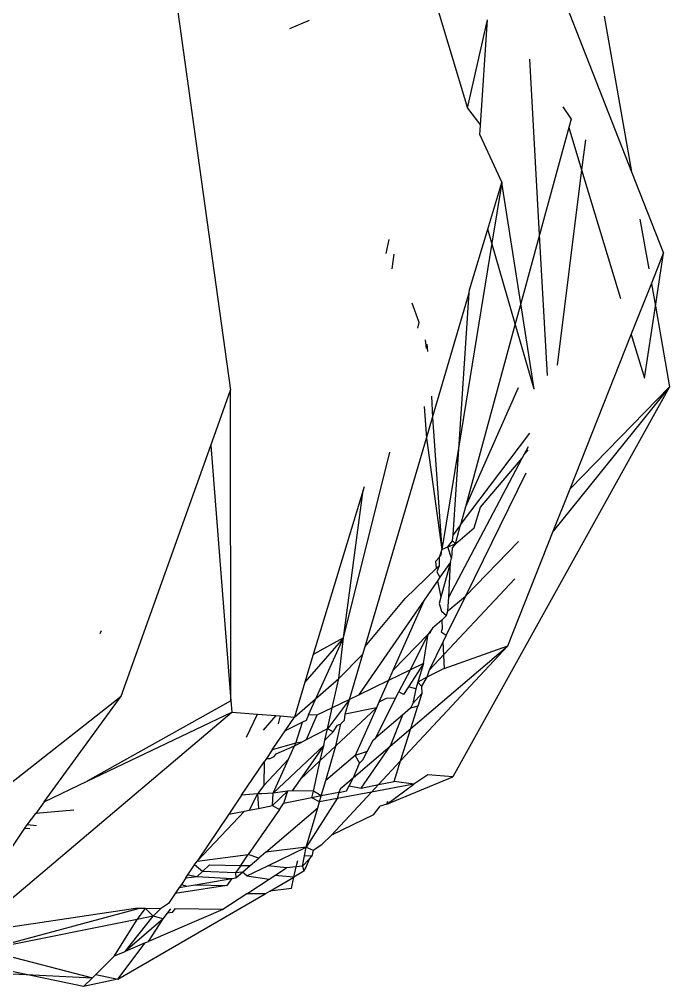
# Model space of a CAD drawing. Header units: millimetres. Extents: x 0 to 460473, y -68369 to 85219.
# Drawn here: x 224950.74 to 224956.23, y -36695.7 to -36687.52 of the extents above; entities that cross this region are included whole.
import ezdxf

# ---------------------------------------------------------------- set-up
doc = ezdxf.new("R2010")
doc.units = ezdxf.units.MM
doc.header["$LTSCALE"] = 50
doc.layers.add('ha', color=8, linetype='Continuous')

# ---------------------------------------------------------------- blocks, each defined once
blk = doc.blocks.new('12312')
for p, q in [((250578.89, -37195.7595), (250580.6973, -37200.3735)), ((250576.8358, -37198.8011), (250577.3106, -37202.2179)), ((250579.0677, -37199.021), (250579.3119, -37199.8365)), ((250579.3119, -37199.8365), (250579.4803, -37199.0904)), ((250579.4209, -37199.9784), (250579.4803, -37199.0904)), ((250580.4649, -37199.0593), (250580.6973, -37200.3735)), ((250577.9737, -37199.0966), (250577.8073, -37199.1649)), ((250579.9198, -37200.9067), (250579.8379, -37199.4234)), ((250580.1153, -37199.8259), (250580.1862, -37199.9288)), ((250579.3119, -37199.8365), (250579.4209, -37199.9784)), ((250579.4153, -37200.0617), (250579.4209, -37199.9784)), ((250580.1862, -37199.9288), (250580.1673, -37199.9983)), ((250579.4153, -37200.0617), (250579.6002, -37200.4645)), ((250580.1673, -37199.9983), (250579.9198, -37200.9067)), ((250580.1673, -37199.9983), (250580.275, -37200.356)), ((250580.3066, -37200.1034), (250580.275, -37200.356)), ((250580.275, -37200.356), (250580.0692, -37202.0067)), ((250580.275, -37200.356), (250580.603, -37201.4442)), ((250580.6973, -37200.3735), (250580.9666, -37201.0611)), ((250579.482, -37200.8576), (250579.6002, -37200.4645)), ((250579.6002, -37200.4645), (250579.5168, -37200.9771)), ((250579.7616, -37201.4875), (250579.6002, -37200.4645)), ((250580.7679, -37200.7727), (250580.8421, -37201.1923)), ((250579.3277, -37201.3707), (250579.482, -37200.8576)), ((250579.5168, -37200.9771), (250579.482, -37200.8576)), ((250578.6485, -37200.9461), (250578.6215, -37201.0639)), ((250579.9198, -37200.9067), (250579.7616, -37201.4875)), ((250579.9855, -37202.0949), (250579.9198, -37200.9067)), ((250579.5168, -37200.9771), (250579.2404, -37202.6758)), ((250579.715, -37201.6585), (250579.5168, -37200.9771)), ((250578.6766, -37201.1925), (250578.6931, -37201.0683)), ((250580.8644, -37201.3188), (250580.9666, -37201.0611)), ((250580.8982, -37201.51), (250580.9666, -37201.0611)), ((250579.326, -37201.397), (250579.3277, -37201.3707)), ((250580.6944, -37201.7477), (250580.8644, -37201.3188)), ((250580.8644, -37201.3188), (250580.8982, -37201.51)), ((250579.0167, -37202.4488), (250579.326, -37201.397)), ((250579.2404, -37202.6758), (250579.326, -37201.397)), ((250578.9037, -37201.6455), (250578.8447, -37201.4839)), ((250579.7616, -37201.4875), (250579.715, -37201.6585)), ((250579.8757, -37202.2105), (250579.7616, -37201.4875)), ((250580.8057, -37202.1172), (250580.8982, -37201.51)), ((250580.8982, -37201.51), (250581.0183, -37202.1889)), ((250578.8923, -37201.6956), (250578.9037, -37201.6455)), ((250579.715, -37201.6585), (250579.294, -37203.2043)), ((250579.8757, -37202.2105), (250579.715, -37201.6585)), ((250580.1776, -37203.0513), (250580.6944, -37201.7477)), ((250580.6944, -37201.7477), (250580.8057, -37202.1172)), ((250578.9655, -37201.8663), (250578.9573, -37201.7925)), ((250578.9764, -37201.8917), (250578.971, -37201.83)), ((250581.0183, -37202.1889), (250579.1883, -37205.4844)), ((250581.0183, -37202.1889), (250580.0357, -37203.4091)), ((250580.1776, -37203.0513), (250581.0183, -37202.1889)), ((250577.1434, -37202.6855), (250577.3106, -37202.2179)), ((250577.3142, -37204.8416), (250577.3106, -37202.2179)), ((250579.0084, -37202.2691), (250579.0167, -37202.4488)), ((250579.7401, -37202.1976), (250579.294, -37203.2043)), ((250578.9445, -37202.3549), (250578.9651, -37202.624)), ((250578.9651, -37202.624), (250579.0167, -37202.4488)), ((250579.0167, -37202.4488), (250579.0959, -37203.5639)), ((250579.2527, -37203.356), (250579.8374, -37202.5807)), ((250576.3864, -37204.8032), (250577.1434, -37202.6855)), ((250577.1434, -37202.6855), (250577.3142, -37204.8416)), ((250578.4475, -37204.384), (250578.9651, -37202.624)), ((250578.9651, -37202.624), (250579.0959, -37203.5639)), ((250579.2404, -37202.6758), (250579.0959, -37203.5639)), ((250579.1899, -37203.4393), (250579.2404, -37202.6758)), ((250578.2646, -37204.3092), (250578.6563, -37202.7417)), ((250579.7732, -37202.7941), (250579.7905, -37202.7613)), ((250579.7905, -37202.7613), (250579.8256, -37202.6948)), ((250579.7905, -37202.7613), (250579.8228, -37202.7223)), ((250579.1541, -37203.9658), (250579.7732, -37202.7941)), ((250579.4221, -37203.2064), (250579.7732, -37202.7941)), ((250579.8026, -37202.9184), (250579.2945, -37203.9571)), ((250578.4293, -37203.0637), (250578.009, -37204.4524)), ((250578.2646, -37204.3092), (250578.4293, -37203.0637)), ((250578.4381, -37203.0344), (250578.4293, -37203.0637)), ((250580.0357, -37203.4091), (250580.1776, -37203.0513)), ((250579.294, -37203.2043), (250579.2527, -37203.356)), ((250579.3667, -37203.3822), (250579.4221, -37203.2064)), ((250579.2527, -37203.356), (250579.1899, -37203.4393)), ((250579.2093, -37203.5153), (250579.2527, -37203.356)), ((250579.2093, -37203.5153), (250579.3667, -37203.3822)), ((250579.6519, -37204.3772), (250580.0357, -37203.4091)), ((250579.1443, -37203.5421), (250579.1858, -37203.492)), ((250579.1858, -37203.492), (250579.1899, -37203.4393)), ((250579.1858, -37203.492), (250579.2093, -37203.5153)), ((250579.2945, -37203.9571), (250579.7428, -37203.4973)), ((250579.0959, -37203.5639), (250579.0708, -37203.6309)), ((250579.0884, -37203.6096), (250579.0959, -37203.5639)), ((250579.0959, -37203.5639), (250579.1443, -37203.5421)), ((250579.1443, -37203.5421), (250579.2093, -37203.5153)), ((250579.1761, -37203.6373), (250579.1443, -37203.5421)), ((250579.1819, -37203.5508), (250579.1761, -37203.6373)), ((250579.2093, -37203.5153), (250579.1819, -37203.5508)), ((250579.0445, -37203.6627), (250579.0708, -37203.6309)), ((250579.0491, -37203.7224), (250579.0445, -37203.6627)), ((250579.0708, -37203.6309), (250579.0884, -37203.6096)), ((250579.0708, -37203.6309), (250579.0734, -37203.7021)), ((250579.1667, -37203.6716), (250579.1761, -37203.6373)), ((250578.7839, -37203.9775), (250579.0491, -37203.7224)), ((250579.0491, -37203.7224), (250579.0734, -37203.7021)), ((250579.0734, -37203.7021), (250579.0513, -37203.7519)), ((250579.1667, -37203.6716), (250579.0785, -37203.7992)), ((250579.1667, -37203.6716), (250579.0862, -37203.9672)), ((250579.1541, -37203.9658), (250579.1667, -37203.6716)), ((250579.0573, -37203.8299), (250578.9444, -37203.9933)), ((250579.7101, -37203.8134), (250578.9878, -37204.5842)), ((250579.0513, -37203.7519), (250579.0785, -37203.7992)), ((250579.0785, -37203.7992), (250579.0573, -37203.8299)), ((250579.0573, -37203.8299), (250579.0862, -37203.9672)), ((250578.9444, -37203.9933), (250578.3913, -37204.7935)), ((250578.4475, -37204.384), (250578.7839, -37203.9775)), ((250578.9444, -37203.9933), (250578.6819, -37204.5856)), ((250579.0862, -37203.9672), (250579.0718, -37204.02)), ((250579.2945, -37203.9571), (250579.1325, -37204.2884)), ((250579.1464, -37204.0813), (250579.2945, -37203.9571)), ((250579.1464, -37204.0813), (250579.1541, -37203.9658)), ((250579.0718, -37204.02), (250579.0916, -37204.0841)), ((250579.0916, -37204.0841), (250579.1334, -37204.1224)), ((250579.1334, -37204.1224), (250579.0951, -37204.1617)), ((250579.1334, -37204.1224), (250579.1464, -37204.0813)), ((250579.0148, -37204.2294), (250578.9793, -37204.2805)), ((250578.9978, -37204.2615), (250579.0148, -37204.2294)), ((250579.0951, -37204.1617), (250579.0148, -37204.2294)), ((250579.0984, -37204.2334), (250579.0901, -37204.2596)), ((250579.0951, -37204.1617), (250579.0984, -37204.2334)), ((250576.2193, -37204.2524), (250576.2066, -37204.2759)), ((250578.2646, -37204.3092), (250577.9388, -37204.6843)), ((250577.9702, -37204.9607), (250578.2646, -37204.3092)), ((250578.2646, -37204.3092), (250578.009, -37204.4524)), ((250578.2249, -37204.6529), (250578.2646, -37204.3092)), ((250578.6819, -37204.5856), (250578.9793, -37204.2805)), ((250578.8295, -37204.58), (250578.9793, -37204.2805)), ((250578.9392, -37204.5265), (250578.9793, -37204.2805)), ((250578.9793, -37204.2805), (250578.9978, -37204.2615)), ((250579.0901, -37204.2596), (250579.1325, -37204.2884)), ((250579.1325, -37204.2884), (250579.1036, -37204.3474)), ((250578.4284, -37204.4489), (250578.4475, -37204.384)), ((250578.7463, -37205.3504), (250579.6519, -37204.3772)), ((250578.8326, -37205.0766), (250579.6519, -37204.3772)), ((250579.1036, -37204.3474), (250578.9878, -37204.5842)), ((250579.1036, -37204.3474), (250579.1137, -37204.5685)), ((250579.1137, -37204.5685), (250579.6519, -37204.3772)), ((250578.009, -37204.4524), (250577.9388, -37204.6843)), ((250578.2249, -37204.6529), (250578.4284, -37204.4489)), ((250578.3163, -37204.83), (250578.4284, -37204.4489)), ((250578.9392, -37204.5265), (250578.8127, -37204.7248)), ((250578.9392, -37204.5265), (250578.8295, -37204.58)), ((250578.9392, -37204.5265), (250578.8909, -37204.6842)), ((250578.8295, -37204.58), (250578.6444, -37204.6702)), ((250578.6819, -37204.5856), (250578.6444, -37204.6702)), ((250578.7304, -37204.7675), (250578.8295, -37204.58)), ((250578.9691, -37204.6436), (250578.8909, -37204.6842)), ((250578.9691, -37204.6436), (250578.9222, -37204.7183)), ((250579.1137, -37204.5685), (250578.9691, -37204.6436)), ((250578.9878, -37204.5842), (250578.9691, -37204.6436)), ((250577.8493, -37204.9801), (250578.2249, -37204.6529)), ((250577.9388, -37204.6843), (250577.8493, -37204.9801)), ((250578.1687, -37204.9019), (250578.2249, -37204.6529)), ((250578.6444, -37204.6702), (250578.3913, -37204.7935)), ((250578.6444, -37204.6702), (250578.5627, -37204.8546)), ((250578.8127, -37204.7248), (250578.7721, -37204.7884)), ((250578.8757, -37204.74), (250578.8127, -37204.7248)), ((250578.8909, -37204.6842), (250578.8757, -37204.74)), ((250578.9222, -37204.7183), (250578.8909, -37204.6842)), ((250578.9222, -37204.7183), (250578.9263, -37204.7794)), ((250573.3826, -37207.1675), (250576.3864, -37204.8032)), ((250575.737, -37205.6951), (250576.3864, -37204.8032)), ((250578.3913, -37204.7935), (250578.3163, -37204.83)), ((250578.7021, -37204.8212), (250578.7304, -37204.7675)), ((250578.7721, -37204.7884), (250578.7304, -37204.7675)), ((250578.8757, -37204.74), (250578.8509, -37204.8642)), ((250578.9263, -37204.7794), (250578.8509, -37204.8642)), ((250578.9263, -37204.7794), (250578.892, -37204.8883)), ((250577.3142, -37204.8416), (250576.099, -37205.5221)), ((250577.3142, -37204.8416), (250577.3218, -37204.9381)), ((250578.3163, -37204.83), (250578.1285, -37205.08)), ((250578.3163, -37204.83), (250578.1687, -37204.9019)), ((250578.2795, -37204.9553), (250578.3163, -37204.83)), ((250578.5387, -37205.1544), (250578.7021, -37204.8212)), ((250578.5627, -37204.8546), (250578.5423, -37204.9005)), ((250578.6258, -37204.8218), (250578.5627, -37204.8546)), ((250578.7021, -37204.8212), (250578.6258, -37204.8218)), ((250578.8509, -37204.8642), (250578.8305, -37204.9058)), ((250578.892, -37204.8883), (250578.8305, -37204.9058)), ((250578.8326, -37205.0766), (250578.892, -37204.8883)), ((250575.1131, -37206.8072), (250577.3218, -37204.9381)), ((250576.099, -37205.5221), (250577.3218, -37204.9381)), ((250577.3218, -37204.9381), (250577.5371, -37204.9553)), ((250577.4457, -37205.1502), (250577.5371, -37204.9553)), ((250577.5371, -37204.9553), (250577.6927, -37204.9677)), ((250577.6927, -37204.9677), (250577.5852, -37205.0914)), ((250577.6927, -37204.9677), (250577.7283, -37204.9705)), ((250577.7283, -37204.9705), (250577.713, -37205.0376)), ((250577.7283, -37204.9705), (250577.8493, -37204.9801)), ((250577.9702, -37204.9607), (250577.9482, -37205.0093)), ((250578.0391, -37204.965), (250577.9487, -37205.1733)), ((250578.0391, -37204.965), (250577.9702, -37204.9607)), ((250578.1687, -37204.9019), (250578.0391, -37204.965)), ((250578.1285, -37205.08), (250578.1687, -37204.9019)), ((250578.5423, -37204.9005), (250578.201, -37205.2221)), ((250578.2731, -37205.005), (250578.2795, -37204.9553)), ((250578.5423, -37204.9005), (250578.2795, -37204.9553)), ((250578.5423, -37204.9005), (250578.3638, -37205.3032)), ((250578.762, -37204.9641), (250578.5387, -37205.1544)), ((250578.762, -37204.9641), (250578.658, -37205.2257)), ((250578.8305, -37204.9058), (250578.762, -37204.9641)), ((250577.7715, -37205.0954), (250577.8493, -37204.9801)), ((250577.9176, -37205.0242), (250577.7715, -37205.0954)), ((250577.8622, -37205.1996), (250577.9176, -37205.0242)), ((250577.9482, -37205.0093), (250577.9176, -37205.0242)), ((250578.1771, -37205.1034), (250578.2147, -37205.049)), ((250578.201, -37205.2221), (250578.243, -37205.0358)), ((250578.2147, -37205.049), (250578.243, -37205.0358)), ((250578.243, -37205.0358), (250578.2731, -37205.005)), ((250577.663, -37205.2562), (250577.7715, -37205.0954)), ((250578.1285, -37205.08), (250577.9487, -37205.1733)), ((250578.107, -37205.1753), (250578.1285, -37205.08)), ((250578.107, -37205.1753), (250578.1771, -37205.1034)), ((250578.1771, -37205.1034), (250578.1285, -37205.08)), ((250578.658, -37205.2257), (250578.8326, -37205.0766)), ((250578.7463, -37205.3504), (250578.8326, -37205.0766)), ((250577.8622, -37205.1996), (250577.663, -37205.2562)), ((250577.6711, -37205.6224), (250578.0971, -37205.2191)), ((250577.8512, -37205.224), (250577.9117, -37205.1926)), ((250577.8512, -37205.224), (250577.8622, -37205.1996)), ((250577.9117, -37205.1926), (250577.8622, -37205.1996)), ((250578.0971, -37205.2191), (250577.8973, -37205.5082)), ((250577.9487, -37205.1733), (250577.9117, -37205.1926)), ((250578.0682, -37205.3472), (250578.0971, -37205.2191)), ((250578.0971, -37205.2191), (250578.107, -37205.1753)), ((250578.4651, -37205.2697), (250578.5157, -37205.1739)), ((250578.5157, -37205.1739), (250578.5387, -37205.1544)), ((250577.663, -37205.2562), (250577.613, -37205.3302)), ((250577.6778, -37205.314), (250577.6967, -37205.2911)), ((250577.6967, -37205.2911), (250577.8512, -37205.224)), ((250577.8004, -37205.3364), (250577.8512, -37205.224)), ((250578.201, -37205.2221), (250578.0682, -37205.3472)), ((250578.1147, -37205.5154), (250578.201, -37205.2221)), ((250578.3489, -37205.4895), (250578.658, -37205.2257)), ((250578.4651, -37205.2697), (250578.3638, -37205.3032)), ((250578.4127, -37205.5794), (250578.658, -37205.2257)), ((250578.428, -37205.3398), (250578.4651, -37205.2697)), ((250577.4035, -37205.6408), (250577.595, -37205.357)), ((250577.8004, -37205.3364), (250577.5911, -37205.559)), ((250577.595, -37205.357), (250577.5911, -37205.559)), ((250577.613, -37205.3302), (250577.595, -37205.357)), ((250577.613, -37205.3302), (250577.6452, -37205.3309)), ((250577.6452, -37205.3309), (250577.6778, -37205.314)), ((250577.6711, -37205.6224), (250577.8004, -37205.3364)), ((250578.0682, -37205.3472), (250577.8973, -37205.5082)), ((250578.0102, -37205.6044), (250578.0682, -37205.3472)), ((250578.3638, -37205.3032), (250578.1147, -37205.5154)), ((250578.3489, -37205.4895), (250578.4008, -37205.3705)), ((250578.3638, -37205.3032), (250578.4008, -37205.3705)), ((250578.4008, -37205.3705), (250578.428, -37205.3398)), ((250578.5604, -37205.5501), (250578.7463, -37205.3504)), ((250578.6915, -37205.5241), (250578.7463, -37205.3504)), ((250575.737, -37205.6951), (250576.099, -37205.5221)), ((250577.8973, -37205.5082), (250577.8316, -37205.6033)), ((250578.0763, -37205.6461), (250578.1147, -37205.5154)), ((250578.2402, -37205.5824), (250578.3489, -37205.4895)), ((250578.311, -37205.5613), (250578.3489, -37205.4895)), ((250578.5604, -37205.5501), (250578.6915, -37205.5241)), ((250578.6312, -37205.7157), (250579.1883, -37205.4844)), ((250578.8572, -37205.5466), (250578.6915, -37205.5241)), ((250578.9777, -37205.4674), (250578.8572, -37205.5466)), ((250579.1883, -37205.4844), (250578.9777, -37205.4674)), ((250577.5911, -37205.559), (250577.5384, -37205.6289)), ((250577.6711, -37205.6224), (250577.5747, -37205.6281)), ((250577.7928, -37205.6067), (250577.6643, -37205.7277)), ((250577.6643, -37205.7277), (250577.6711, -37205.6224)), ((250577.7928, -37205.6067), (250577.6711, -37205.6224)), ((250577.7928, -37205.6067), (250577.7585, -37205.7091)), ((250577.8316, -37205.6033), (250577.7928, -37205.6067)), ((250578.0102, -37205.6044), (250577.8316, -37205.6033)), ((250577.9972, -37205.6617), (250578.0102, -37205.6044)), ((250578.0763, -37205.6461), (250578.0102, -37205.6044)), ((250578.225, -37205.6166), (250578.0763, -37205.6461)), ((250578.1623, -37205.978), (250578.5015, -37205.6135)), ((250578.5015, -37205.6135), (250578.2109, -37205.6681)), ((250578.225, -37205.6166), (250578.2109, -37205.6681)), ((250578.2402, -37205.5824), (250578.225, -37205.6166)), ((250578.225, -37205.6166), (250578.2884, -37205.604)), ((250578.2884, -37205.604), (250578.311, -37205.5613)), ((250578.311, -37205.5613), (250578.4127, -37205.5794)), ((250578.4127, -37205.5794), (250578.5604, -37205.5501)), ((250578.8572, -37205.5466), (250578.5015, -37205.6135)), ((250578.5015, -37205.6135), (250578.5604, -37205.5501)), ((250578.6312, -37205.7157), (250578.8572, -37205.5466)), ((250575.737, -37205.6951), (250575.6657, -37205.793)), ((250577.4035, -37205.6408), (250577.2955, -37205.8008)), ((250577.5384, -37205.6289), (250577.4035, -37205.6408)), ((250577.5384, -37205.6289), (250577.4674, -37205.7667)), ((250577.5747, -37205.6281), (250577.5384, -37205.6289)), ((250577.5384, -37205.6289), (250577.5455, -37205.7513)), ((250577.7235, -37205.7596), (250577.7585, -37205.7091)), ((250577.9972, -37205.6617), (250577.7585, -37205.7091)), ((250578.2109, -37205.6681), (250577.9492, -37206.0783)), ((250578.0763, -37205.6461), (250577.9972, -37205.6617)), ((250578.0616, -37205.6961), (250577.9972, -37205.6617)), ((250578.0464, -37205.7478), (250578.0616, -37205.6961)), ((250578.0616, -37205.6961), (250578.0763, -37205.6461)), ((250578.2109, -37205.6681), (250578.0616, -37205.6961)), ((250578.6312, -37205.7157), (250578.6393, -37205.6898)), ((250575.9871, -37205.7649), (250575.6657, -37205.793)), ((250577.4286, -37205.7744), (250577.029, -37206.1957)), ((250577.2955, -37205.8008), (250577.4286, -37205.7744)), ((250577.4286, -37205.7744), (250577.4674, -37205.7667)), ((250577.7235, -37205.7596), (250577.4602, -37206.1407)), ((250577.4674, -37205.7667), (250577.5455, -37205.7513)), ((250577.5455, -37205.7513), (250577.6643, -37205.7277)), ((250577.6082, -37206.1218), (250578.0464, -37205.7478)), ((250577.6643, -37205.7277), (250577.7235, -37205.7596)), ((250577.9492, -37206.0783), (250578.0464, -37205.7478)), ((250578.519, -37205.8064), (250578.5731, -37205.7333)), ((250578.6312, -37205.7157), (250578.5731, -37205.7333)), ((250575.5942, -37205.8911), (250575.6657, -37205.793)), ((250577.2955, -37205.8008), (250577.029, -37206.1957)), ((250578.519, -37205.8064), (250578.1623, -37205.978)), ((250574.9609, -37206.8302), (250575.5742, -37205.9186)), ((250575.5742, -37205.9186), (250575.5942, -37205.8911)), ((250575.5742, -37205.9186), (250575.6168, -37205.9209)), ((250575.6709, -37205.8981), (250575.5942, -37205.8911)), ((250578.0821, -37206.0559), (250578.1623, -37205.978)), ((250577.9492, -37206.0783), (250577.6082, -37206.1218)), ((250577.6259, -37206.236), (250577.9492, -37206.0783)), ((250577.9351, -37206.1526), (250577.9492, -37206.0783)), ((250577.9492, -37206.0783), (250578.009, -37206.104)), ((250578.009, -37206.104), (250577.997, -37206.1556)), ((250578.009, -37206.104), (250578.0821, -37206.0559)), ((250577.0074, -37206.2277), (250577.029, -37206.1957)), ((250577.029, -37206.1957), (250577.4602, -37206.1407)), ((250577.3964, -37206.2329), (250577.4602, -37206.1407)), ((250577.5487, -37206.1726), (250577.4602, -37206.1407)), ((250577.4768, -37206.234), (250577.5487, -37206.1726)), ((250577.6082, -37206.1218), (250577.5487, -37206.1726)), ((250577.8656, -37206.2451), (250577.878, -37206.1901)), ((250577.9185, -37206.2399), (250577.9351, -37206.1526)), ((250577.9185, -37206.2399), (250577.9763, -37206.1778)), ((250577.997, -37206.1556), (250577.9351, -37206.1526)), ((250577.9456, -37206.2528), (250577.9763, -37206.1778)), ((250577.9763, -37206.1778), (250577.997, -37206.1556)), ((250576.9493, -37206.3138), (250577.0074, -37206.2277)), ((250577.0733, -37206.2846), (250577.0074, -37206.2277)), ((250577.0733, -37206.2846), (250577.1318, -37206.2294)), ((250577.1318, -37206.2294), (250577.3964, -37206.2329)), ((250577.3964, -37206.2329), (250577.3531, -37206.2956)), ((250577.3964, -37206.2329), (250577.4768, -37206.234)), ((250577.4113, -37206.2899), (250577.4768, -37206.234)), ((250577.4489, -37206.3211), (250577.6259, -37206.236)), ((250577.7817, -37206.2534), (250577.6259, -37206.236)), ((250577.6844, -37206.3173), (250577.7817, -37206.2534)), ((250577.8656, -37206.2451), (250577.7817, -37206.2534)), ((250577.8461, -37206.3314), (250577.8656, -37206.2451)), ((250577.9185, -37206.2399), (250577.8656, -37206.2451)), ((250577.9185, -37206.2399), (250577.9297, -37206.2829)), ((250577.9297, -37206.2829), (250577.9456, -37206.2528)), ((250576.9337, -37206.3369), (250576.8953, -37206.3938)), ((250576.9337, -37206.3369), (250576.9493, -37206.3138)), ((250576.9337, -37206.3369), (250577.0275, -37206.3277)), ((250576.9493, -37206.3138), (250577.0275, -37206.3277)), ((250577.0124, -37206.3966), (250577.3201, -37206.3434)), ((250577.0275, -37206.3277), (250577.0733, -37206.2846)), ((250577.0275, -37206.3277), (250577.3201, -37206.3434)), ((250577.3531, -37206.2956), (250577.0733, -37206.2846)), ((250577.3201, -37206.3434), (250577.2789, -37206.4029)), ((250577.3201, -37206.3434), (250577.3559, -37206.3372)), ((250577.4113, -37206.2899), (250577.3531, -37206.2956)), ((250577.3531, -37206.2956), (250577.3559, -37206.3372)), ((250577.3559, -37206.3372), (250577.4113, -37206.2899)), ((250577.4489, -37206.3211), (250577.4113, -37206.2899)), ((250577.4468, -37206.4735), (250577.6364, -37206.3489)), ((250577.4489, -37206.3211), (250577.6364, -37206.3489)), ((250577.6364, -37206.3489), (250577.6844, -37206.3173)), ((250577.642, -37206.4498), (250577.8461, -37206.3314)), ((250577.8461, -37206.3314), (250577.6844, -37206.3173)), ((250577.8244, -37206.4276), (250577.8461, -37206.3314)), ((250577.9297, -37206.2829), (250577.8461, -37206.3314)), ((250577.2789, -37206.4029), (250576.8436, -37206.4704)), ((250576.8777, -37206.4199), (250576.8436, -37206.4704)), ((250576.8953, -37206.3938), (250576.8777, -37206.4199)), ((250576.8777, -37206.4199), (250576.9413, -37206.4089)), ((250576.8953, -37206.3938), (250576.9413, -37206.4089)), ((250576.9413, -37206.4089), (250577.0124, -37206.3966)), ((250577.0124, -37206.3966), (250577.2789, -37206.4029)), ((250577.8244, -37206.4276), (250577.642, -37206.4498)), ((250576.3576, -37207.1945), (250577.604, -37206.4718)), ((250576.8436, -37206.4704), (250576.7871, -37206.5542)), ((250577.4468, -37206.4735), (250577.2448, -37206.6062)), ((250577.604, -37206.4718), (250577.4468, -37206.4735)), ((250577.604, -37206.4718), (250577.642, -37206.4498)), ((250576.5079, -37206.5964), (250575.1131, -37206.8072)), ((250575.238, -37206.9464), (250576.5342, -37206.5968)), ((250576.5342, -37206.5968), (250576.5079, -37206.5964)), ((250576.5207, -37206.6891), (250576.5934, -37206.5976)), ((250576.5934, -37206.5976), (250576.5342, -37206.5968)), ((250576.6582, -37206.6615), (250576.5934, -37206.5976)), ((250576.7189, -37206.5992), (250576.5934, -37206.5976)), ((250577.2448, -37206.6062), (250576.6179, -37206.8743)), ((250576.6582, -37206.6615), (250576.7189, -37206.5992)), ((250576.7871, -37206.5542), (250576.7189, -37206.5992)), ((250576.7777, -37206.6375), (250576.8057, -37206.6004)), ((250576.8402, -37206.6008), (250576.8167, -37206.6297)), ((250577.2448, -37206.6062), (250576.8402, -37206.6008)), ((250576.5207, -37206.6891), (250575.238, -37206.9464)), ((250576.3313, -37206.9968), (250576.5207, -37206.6891)), ((250576.4194, -37206.9591), (250576.6582, -37206.6615)), ((250576.7428, -37206.6837), (250576.4194, -37206.9591)), ((250576.6582, -37206.6615), (250576.5207, -37206.6891)), ((250576.6179, -37206.8743), (250576.7428, -37206.6837)), ((250576.7428, -37206.6837), (250576.6582, -37206.6615)), ((250576.7428, -37206.6837), (250576.7777, -37206.6375)), ((250576.8167, -37206.6297), (250576.7777, -37206.6375)), ((250576.3576, -37207.1945), (250576.5902, -37206.8861)), ((250576.5902, -37206.8861), (250576.4194, -37206.9591)), ((250576.5902, -37206.8861), (250576.6179, -37206.8743)), ((250575.5847, -37207.1545), (250574.9109, -37207.012)), ((250575.238, -37206.9464), (250576.1436, -37207.1834)), ((250576.3313, -37206.9968), (250576.1735, -37207.1537)), ((250576.3313, -37206.9968), (250576.4194, -37206.9591)), ((250574.7533, -37207.1116), (250575.5847, -37207.1545)), ((250576.0695, -37207.2571), (250575.5847, -37207.1545)), ((250575.5847, -37207.1545), (250576.1436, -37207.1834)), ((250576.1436, -37207.1834), (250576.1735, -37207.1537)), ((250576.1735, -37207.1537), (250576.3576, -37207.1945)), ((250576.0695, -37207.2571), (250576.1436, -37207.1834)), ((250576.3576, -37207.1945), (250576.0695, -37207.2571))]:
    blk.add_line(p, q)

msp = doc.modelspace()

# ---------------------------------------------------------------- block references
at = {"layer": 'ha'}
msp.add_blockref('12312', (-25624.78545841, 511.56126197), dxfattribs=at)

doc.saveas('drawing.dxf')
